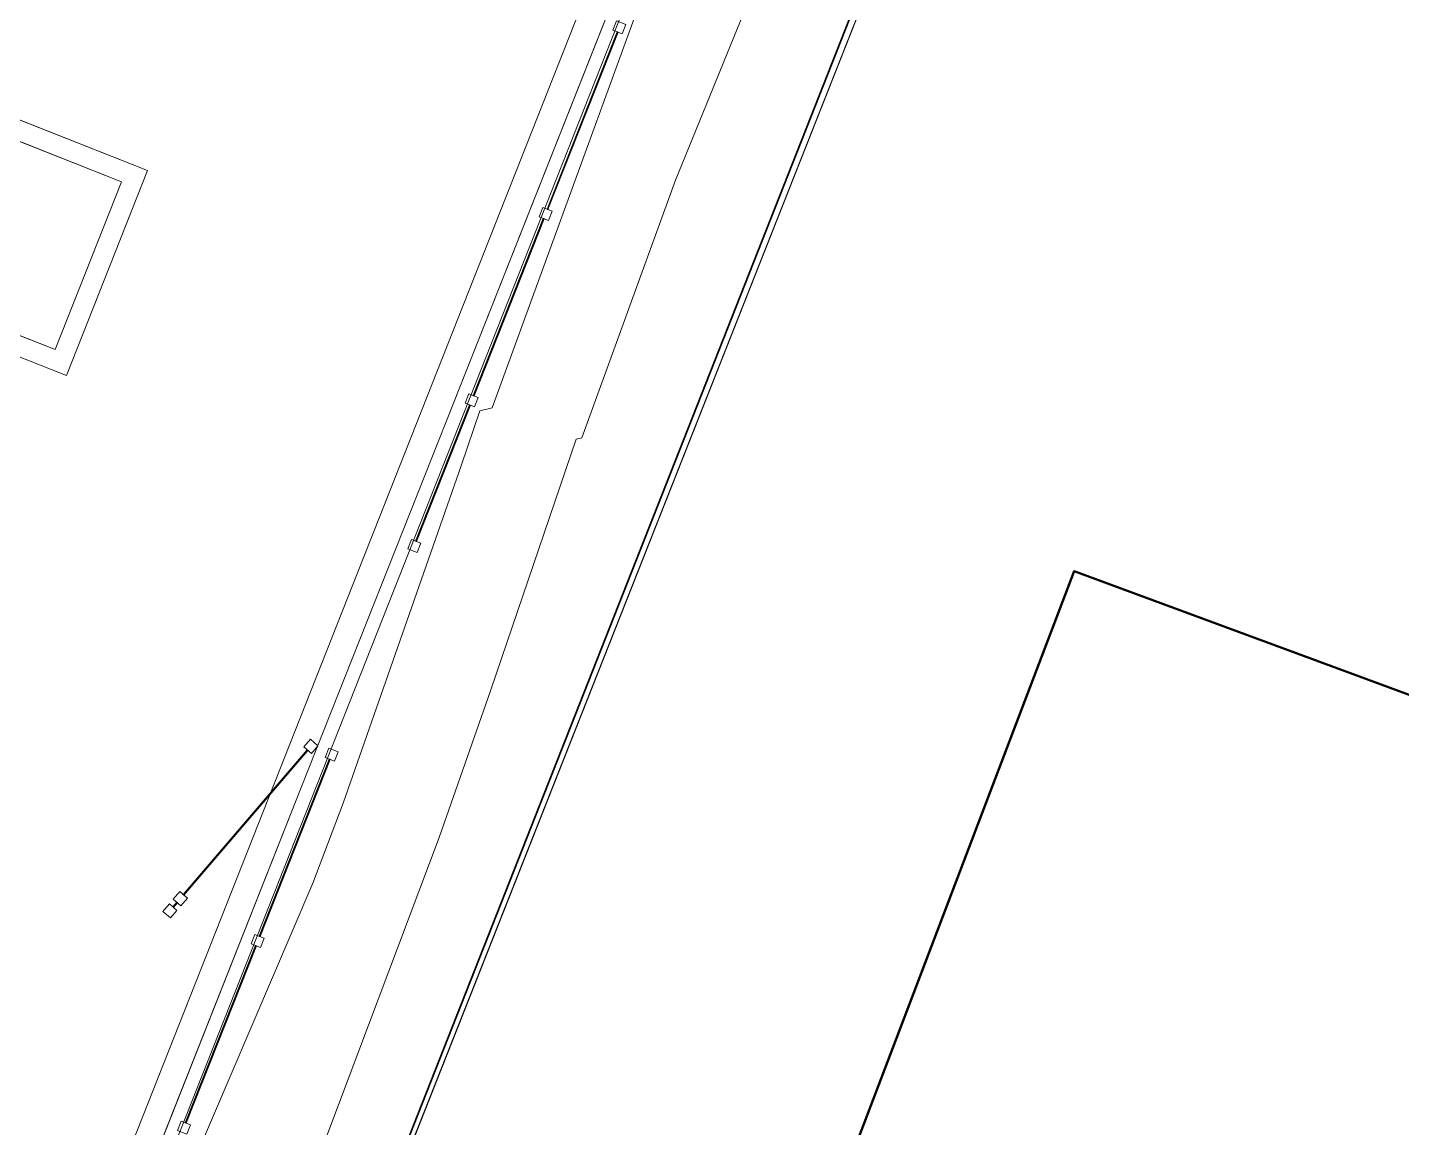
# Model space of a CAD drawing. Header units: metres. Extents: x -207 to 292, y -187 to 169.
# Drawn here: x -58.85 to -52, y -29.85 to -24.36 of the extents above; entities that cross this region are included whole.
import ezdxf

# ---------------------------------------------------------------- set-up
doc = ezdxf.new("R2010")
doc.units = ezdxf.units.M
for name, color, linetype, lineweight in [('A-GLAZ-CWMG', 7, 'Continuous', 9), ('C-TOPO', 7, 'Continuous', 9), ('C-TOPO-MINR', 7, 'Continuous', 9), ('CERCO INTERIOR', 7, 'Continuous', 9), ('edificios', 7, 'Continuous', 50), ('P-SANR-FIXT', 7, 'Continuous', 9), ('solera', 7, 'Continuous', 35)]:
    doc.layers.add(name, color=color, linetype=linetype, lineweight=lineweight)
doc.layers.add('PR10-ARQ-PL-001-Emplazamiento-C-1_dwg', color=7, linetype='Continuous', lineweight=9, true_color=0x767676)

# ---------------------------------------------------------------- blocks, each defined once
blk = doc.blocks.new('Circular Mullion - 5mm-2127248-PLANTA EMPLAZAMIENTO ACTUALIZADO')
at = {"layer": 'A-GLAZ-CWMG'}
for p, q in [((-107.6478, -45.3968), (-107.9974, -46.2801)), ((-107.6455, -45.3977), (-107.9951, -46.281)), ((-107.9951, -46.281), (-107.6455, -45.3977)), ((-107.9927, -46.2819), (-107.6432, -45.3986)), ((-107.6455, -45.3977), (-107.6478, -45.3968)), ((-107.6432, -45.3986), (-107.6455, -45.3977)), ((-107.9974, -46.2801), (-107.9951, -46.281)), ((-107.9951, -46.281), (-107.9927, -46.2819))]:
    blk.add_line(p, q, dxfattribs=at)
blk = doc.blocks.new('Circular Mullion - 5mm-2136612-PLANTA EMPLAZAMIENTO ACTUALIZADO')
at = {"layer": 'A-GLAZ-CWMG'}
for p, q in [((-56.6455, -26.2465), (-56.9142, -26.9253)), ((-56.9118, -26.9263), (-56.6432, -26.2474)), ((-56.6432, -26.2474), (-56.9118, -26.9263)), ((-56.9095, -26.9272), (-56.6409, -26.2483)), ((-56.6432, -26.2474), (-56.6455, -26.2465)), ((-56.6409, -26.2483), (-56.6432, -26.2474)), ((-56.9142, -26.9253), (-56.9118, -26.9263)), ((-56.9118, -26.9263), (-56.9095, -26.9272))]:
    blk.add_line(p, q, dxfattribs=at)
blk = doc.blocks.new('Rectangular Mullion - 50 x 50 mm-2128568-PLANTA EMPLAZAMIENTO ACTUALIZADO')
at = {"layer": 'A-GLAZ-CWMG'}
for p, q in [((0.025, 0.025), (-0.025, 0.025)), ((-0.025, 0.025), (-0.025, -0.025)), ((0.025, -0.025), (0.025, 0.025)), ((-0.025, -0.025), (0.025, -0.025))]:
    blk.add_line(p, q, dxfattribs=at)
blk = doc.blocks.new('Rectangular Mullion - 50 x 50 mm-2128569-PLANTA EMPLAZAMIENTO ACTUALIZADO')
at = {"layer": 'A-GLAZ-CWMG'}
for p, q in [((-0.025, -0.025), (-0.025, 0.025)), ((-0.025, 0.025), (0.025, 0.025)), ((0.025, 0.025), (0.025, -0.025)), ((0.025, -0.025), (-0.025, -0.025))]:
    blk.add_line(p, q, dxfattribs=at)
blk = doc.blocks.new('Quad Corner Mullion - 50x50 mm-2128572-PLANTA EMPLAZAMIENTO ACTUALIZADO')
at = {"layer": 'A-GLAZ-CWMG'}
for p, q in [((0.025, 0.025), (-0.025, 0.025)), ((-0.025, 0.025), (-0.025, -0.025)), ((0.025, -0.025), (0.025, 0.025)), ((-0.025, -0.025), (0.025, -0.025))]:
    blk.add_line(p, q, dxfattribs=at)
blk = doc.blocks.new('Quad Corner Mullion - 50x50 mm-2128573-PLANTA EMPLAZAMIENTO ACTUALIZADO')
at = {"layer": 'A-GLAZ-CWMG'}
for p, q in [((-0.025, -0.025), (-0.025, 0.025)), ((-0.025, 0.025), (0.025, 0.025)), ((0.025, 0.025), (0.025, -0.025)), ((0.025, -0.025), (-0.025, -0.025))]:
    blk.add_line(p, q, dxfattribs=at)
blk = doc.blocks.new('Quad Corner Mullion - 50x50 mm-2128574-PLANTA EMPLAZAMIENTO ACTUALIZADO')
at = {"layer": 'A-GLAZ-CWMG'}
for p, q in [((0.025, 0.025), (-0.025, 0.025)), ((-0.025, 0.025), (-0.025, -0.025)), ((0.025, -0.025), (0.025, 0.025)), ((-0.025, -0.025), (0.025, -0.025))]:
    blk.add_line(p, q, dxfattribs=at)
blk = doc.blocks.new('Quad Corner Mullion - 50x50 mm-2128575-PLANTA EMPLAZAMIENTO ACTUALIZADO')
at = {"layer": 'A-GLAZ-CWMG'}
for p, q in [((-0.025, -0.025), (-0.025, 0.025)), ((-0.025, 0.025), (0.025, 0.025)), ((0.025, 0.025), (0.025, -0.025)), ((0.025, -0.025), (-0.025, -0.025))]:
    blk.add_line(p, q, dxfattribs=at)
blk = doc.blocks.new('Circular Mullion - 5mm-2136697-PLANTA EMPLAZAMIENTO ACTUALIZADO')
at = {"layer": 'A-GLAZ-CWMG'}
for p, q in [((-58.1049, -28.726), (-58.1244, -28.7489)), ((-58.1244, -28.7489), (-58.1225, -28.7505)), ((-58.1225, -28.7505), (-58.103, -28.7277)), ((-58.103, -28.7277), (-58.1225, -28.7505)), ((-58.1225, -28.7505), (-58.1206, -28.7521)), ((-58.1206, -28.7521), (-58.1011, -28.7293)), ((-58.103, -28.7277), (-58.1049, -28.726)), ((-58.1011, -28.7293), (-58.103, -28.7277))]:
    blk.add_line(p, q, dxfattribs=at)
blk = doc.blocks.new('YADRAN_LASQUEMAS_ARQ_MO_002_TERRAZAS_rvt-1-PLANTA EMPLAZAMIENTO ACTUALIZADO')
at = {"layer": 'A-GLAZ-CWMG', "lineweight": 9, "extrusion": (0, 0, -1)}
for name, p, rotation in [('Rectangular Mullion - 50 x 50 mm-2128568-PLANTA EMPLAZAMIENTO ACTUALIZADO', (55.8981, -24.3645), 291.5900000000004), ('Rectangular Mullion - 50 x 50 mm-2128569-PLANTA EMPLAZAMIENTO ACTUALIZADO', (55.8981, -24.3645), 291.5900000000004), ('Rectangular Mullion - 50 x 50 mm-2128568-PLANTA EMPLAZAMIENTO ACTUALIZADO', (56.266, -25.2943), 291.5900000000004), ('Rectangular Mullion - 50 x 50 mm-2128569-PLANTA EMPLAZAMIENTO ACTUALIZADO', (56.266, -25.2943), 291.5900000000004), ('Rectangular Mullion - 50 x 50 mm-2128568-PLANTA EMPLAZAMIENTO ACTUALIZADO', (56.634, -26.2242), 291.5900000000004), ('Rectangular Mullion - 50 x 50 mm-2128569-PLANTA EMPLAZAMIENTO ACTUALIZADO', (56.634, -26.2242), 291.5900000000004), ('Quad Corner Mullion - 50x50 mm-2128572-PLANTA EMPLAZAMIENTO ACTUALIZADO', (56.921, -26.9495), 291.5900000000004), ('Quad Corner Mullion - 50x50 mm-2128573-PLANTA EMPLAZAMIENTO ACTUALIZADO', (56.921, -26.9495), 291.5900000000004), ('Rectangular Mullion - 50 x 50 mm-2128568-PLANTA EMPLAZAMIENTO ACTUALIZADO', (58.0867, -28.7087), 310.5900000000005), ('Rectangular Mullion - 50 x 50 mm-2128569-PLANTA EMPLAZAMIENTO ACTUALIZADO', (58.0867, -28.7087), 310.5900000000005), ('Quad Corner Mullion - 50x50 mm-2128572-PLANTA EMPLAZAMIENTO ACTUALIZADO', (58.1388, -28.7695), 310.5900000000005), ('Quad Corner Mullion - 50x50 mm-2128573-PLANTA EMPLAZAMIENTO ACTUALIZADO', (58.1388, -28.7695), 310.5900000000005), ('Rectangular Mullion - 50 x 50 mm-2128568-PLANTA EMPLAZAMIENTO ACTUALIZADO', (57.7008, -28.92), 291.5900000000004), ('Rectangular Mullion - 50 x 50 mm-2128569-PLANTA EMPLAZAMIENTO ACTUALIZADO', (57.7008, -28.92), 291.5900000000004), ('Rectangular Mullion - 50 x 50 mm-2128568-PLANTA EMPLAZAMIENTO ACTUALIZADO', (58.0688, -29.8498), 291.5900000000004), ('Rectangular Mullion - 50 x 50 mm-2128569-PLANTA EMPLAZAMIENTO ACTUALIZADO', (58.0688, -29.8498), 291.5900000000004)]:
    blk.add_blockref(name, p, dxfattribs=dict(at, rotation=rotation))
at = {"layer": 'A-GLAZ-CWMG', "lineweight": 9}
for name, p, rotation in [('Circular Mullion - 5mm-2127248-PLANTA EMPLAZAMIENTO ACTUALIZADO', (-163.9023, -70.6687), 180), ('Circular Mullion - 5mm-2127248-PLANTA EMPLAZAMIENTO ACTUALIZADO', (-163.9023, -70.6687), 180), ('Circular Mullion - 5mm-2127248-PLANTA EMPLAZAMIENTO ACTUALIZADO', (-163.9023, -70.6687), 180), ('Circular Mullion - 5mm-2127248-PLANTA EMPLAZAMIENTO ACTUALIZADO', (-163.9023, -70.6687), 180), ('Circular Mullion - 5mm-2127248-PLANTA EMPLAZAMIENTO ACTUALIZADO', (-164.2703, -71.5986), 180), ('Circular Mullion - 5mm-2127248-PLANTA EMPLAZAMIENTO ACTUALIZADO', (-164.2703, -71.5986), 180), ('Circular Mullion - 5mm-2127248-PLANTA EMPLAZAMIENTO ACTUALIZADO', (-164.2703, -71.5986), 180), ('Circular Mullion - 5mm-2127248-PLANTA EMPLAZAMIENTO ACTUALIZADO', (-164.2703, -71.5986), 180), ('Circular Mullion - 5mm-2127248-PLANTA EMPLAZAMIENTO ACTUALIZADO', (-174.6313, -36.5681), 160.9999999999994), ('Circular Mullion - 5mm-2127248-PLANTA EMPLAZAMIENTO ACTUALIZADO', (-174.6313, -36.5681), 160.9999999999994), ('Circular Mullion - 5mm-2127248-PLANTA EMPLAZAMIENTO ACTUALIZADO', (-174.6313, -36.5681), 160.9999999999994), ('Circular Mullion - 5mm-2127248-PLANTA EMPLAZAMIENTO ACTUALIZADO', (-174.6313, -36.5681), 160.9999999999994), ('Quad Corner Mullion - 50x50 mm-2128574-PLANTA EMPLAZAMIENTO ACTUALIZADO', (-57.436, -27.9493), 49.40999999999945), ('Quad Corner Mullion - 50x50 mm-2128575-PLANTA EMPLAZAMIENTO ACTUALIZADO', (-57.436, -27.9493), 49.40999999999945), ('Quad Corner Mullion - 50x50 mm-2128574-PLANTA EMPLAZAMIENTO ACTUALIZADO', (-57.3328, -27.9901), 68.40999999999956), ('Quad Corner Mullion - 50x50 mm-2128575-PLANTA EMPLAZAMIENTO ACTUALIZADO', (-57.3328, -27.9901), 68.40999999999956), ('Circular Mullion - 5mm-2127248-PLANTA EMPLAZAMIENTO ACTUALIZADO', (-165.3371, -74.2944), 180), ('Circular Mullion - 5mm-2127248-PLANTA EMPLAZAMIENTO ACTUALIZADO', (-165.3371, -74.2944), 180), ('Circular Mullion - 5mm-2127248-PLANTA EMPLAZAMIENTO ACTUALIZADO', (-165.3371, -74.2944), 180), ('Circular Mullion - 5mm-2127248-PLANTA EMPLAZAMIENTO ACTUALIZADO', (-165.3371, -74.2944), 180), ('Circular Mullion - 5mm-2127248-PLANTA EMPLAZAMIENTO ACTUALIZADO', (-165.7051, -75.2242), 180), ('Circular Mullion - 5mm-2127248-PLANTA EMPLAZAMIENTO ACTUALIZADO', (-165.7051, -75.2242), 180), ('Circular Mullion - 5mm-2127248-PLANTA EMPLAZAMIENTO ACTUALIZADO', (-165.7051, -75.2242), 180), ('Circular Mullion - 5mm-2127248-PLANTA EMPLAZAMIENTO ACTUALIZADO', (-165.7051, -75.2242), 180)]:
    blk.add_blockref(name, p, dxfattribs=dict(at, rotation=rotation))
for name in ['Circular Mullion - 5mm-2136612-PLANTA EMPLAZAMIENTO ACTUALIZADO', 'Circular Mullion - 5mm-2136612-PLANTA EMPLAZAMIENTO ACTUALIZADO', 'Circular Mullion - 5mm-2136612-PLANTA EMPLAZAMIENTO ACTUALIZADO', 'Circular Mullion - 5mm-2136612-PLANTA EMPLAZAMIENTO ACTUALIZADO', 'Circular Mullion - 5mm-2136697-PLANTA EMPLAZAMIENTO ACTUALIZADO', 'Circular Mullion - 5mm-2136697-PLANTA EMPLAZAMIENTO ACTUALIZADO', 'Circular Mullion - 5mm-2136697-PLANTA EMPLAZAMIENTO ACTUALIZADO', 'Circular Mullion - 5mm-2136697-PLANTA EMPLAZAMIENTO ACTUALIZADO']:
    blk.add_blockref(name, (0, 0), dxfattribs=at)
blk = doc.blocks.new('PR10-ARQ-PL-001-Emplazamiento-C-1_dwg_M_Camara Rectangular - 1_10 x 1_10 x 1_00 x 0_01-358381-PLANTA EMPLAZAMIENTO-674644-PLANTA EMPLAZAMIENTO ACTUALIZADO')
at = {"layer": 'P-SANR-FIXT', "flags": 128}
for points in [[(0.55, 0.55), (-0.55, 0.55), (-0.55, -0.55), (0.55, -0.55), (0.55, 0.55), (0.55, -0.55), (-0.55, -0.55), (-0.55, 0.55)], [(0.45, 0.45), (-0.45, 0.45), (-0.45, -0.45), (0.45, -0.45), (0.45, 0.45), (0.45, -0.45), (-0.45, -0.45), (-0.45, 0.45)]]:
    blk.add_lwpolyline(points, close=True, dxfattribs=at)
blk = doc.blocks.new('PR10-ARQ-PL-001-Emplazamiento-C-1_dwg-674643-PLANTA EMPLAZAMIENTO ACTUALIZADO')
at = {"layer": 'C-TOPO', "flags": 128}
for points in [[(-69.7739, -62.4828), (-54.4726, -23.6109), (-53.6114, -21.4232), (-49.4354, -10.8143), (-49.4007, -10.7264), (-49.3306, -10.5481), (-49.2876, -10.4389), (-49.1756, -10.1544), (-49.1238, -10.0228), (-49.0517, -9.8396), (-49.0173, -9.7523), (-48.9517, -9.5855), (-48.8836, -9.4127), (-47.3494, -5.5151)], [(-69.7739, -62.4828), (-54.4726, -23.6109), (-53.6114, -21.4232), (-49.4354, -10.8143), (-49.4007, -10.7264), (-49.3306, -10.5481), (-49.2876, -10.4389), (-49.1756, -10.1544), (-49.1238, -10.0228), (-49.0517, -9.8396), (-49.0173, -9.7523), (-48.9517, -9.5855), (-48.8836, -9.4127), (-47.3494, -5.5151)], [(-72.4963, -65.73), (-70.1118, -62.965), (-69.1826, -60.839), (-63.6918, -47.004), (-60.8883, -39.938), (-50.0873, -12.602), (-46.44, -3.287), (-41.4612, 9.619), (-41.2349, 10.888), (-41.4753, 13.094), (-42.085, 14.749), (-43.2795, 16.487), (-45.8128, 18.344)], [(-48.0491, -4.3106), (-49.3315, -7.5516), (-49.8928, -8.9701), (-51.3566, -12.6694), (-51.4854, -12.995), (-52.9452, -16.6844), (-54.0148, -19.3874), (-55.238, -22.4789), (-55.3429, -22.7439), (-55.4568, -23.0316), (-56.7255, -26.2382), (-57.4804, -28.1459), (-58.4897, -30.6967)], [(-58.4897, -30.6967), (-57.4804, -28.1459), (-56.7255, -26.2382), (-55.4568, -23.0316), (-55.3429, -22.7439), (-55.238, -22.4789), (-54.0148, -19.3874), (-52.9452, -16.6844), (-51.4854, -12.995), (-51.3566, -12.6694), (-49.8928, -8.9701), (-49.3315, -7.5516), (-48.0491, -4.3106)]]:
    blk.add_lwpolyline(points, dxfattribs=at)
at = {"layer": 'C-TOPO-MINR', "color": 9, "true_color": 0xc0c0c0, "flags": 128}
for points in [[(-52.0869, -16.5227), (-52.9193, -18.5216), (-53.3657, -19.5556), (-53.3518, -19.6337), (-53.8783, -20.818), (-54.7243, -22.9278), (-54.7367, -23.0763), (-54.8157, -23.1565), (-55.6182, -25.1259), (-56.0863, -26.4109), (-56.1142, -26.4179), (-56.5397, -27.667), (-56.797, -28.4028), (-57.3995, -30.0065)], [(-58.3239, -30.7309), (-57.4255, -28.6313), (-57.2759, -28.233), (-56.6856, -26.5448), (-56.5943, -26.2767), (-56.5319, -26.2611), (-55.4839, -23.3845), (-55.3487, -23.0527), (-55.177, -22.8784), (-55.1502, -22.5556), (-55.0055, -22.1948), (-53.8493, -19.5939), (-53.8798, -19.4224), (-52.8996, -17.1516)]]:
    blk.add_lwpolyline(points, dxfattribs=at)
at = {"layer": 'CERCO INTERIOR'}
blk.add_line((-44.0361, 6.2663), (-70.6086, -61.035), dxfattribs=at)
at = {"layer": 'CERCO INTERIOR', "flags": 128}
blk.add_lwpolyline([(-43.8501, 6.1928), (-70.4226, -61.1085), (-71.6346, -63.4676), (-73.5279, -65.1069), (-75.9792, -65.979), (-78.5661, -65.7792), (-105.4009, -55.1206), (-107.4035, -53.5117), (-108.6118, -51.2683), (-108.7585, -48.6564), (-108.2451, -46.181), (-80.7154, 23.3595), (-79.5768, 25.6151), (-77.8364, 27.1497), (-75.5964, 28.0668), (-72.9859, 27.9815), (-46.0119, 17.335), (-43.9968, 15.6817), (-42.7375, 13.6508), (-42.3385, 11.1388), (-42.9762, 8.6573)], close=True, dxfattribs=at)
at = {"layer": 'edificios', "flags": 128}
blk.add_lwpolyline([(-52.1795, -31.2745), (-50.9591, -28.063), (-53.6326, -27.0757), (-54.853, -30.2872)], close=True, dxfattribs=at)
at = {"layer": 'solera'}
blk.add_line((-41.3546, 9.7142), (-69.7739, -62.4828), dxfattribs=at)
at = {"rotation": 68.4218004970999}
blk.add_blockref('PR10-ARQ-PL-001-Emplazamiento-C-1_dwg_M_Camara Rectangular - 1_10 x 1_10 x 1_00 x 0_01-358381-PLANTA EMPLAZAMIENTO-674644-PLANTA EMPLAZAMIENTO ACTUALIZADO', (-58.9639, -25.3867), dxfattribs=at)
blk = doc.blocks.new('M_Camara Rectangular - 1_10 x 1_10 x 1_00 x 0_01-358381-PLANTA EMPLAZAMIENTO ACTUALIZADO')
at = {"layer": 'P-SANR-FIXT'}
for p, q in [((0.55, 0.55), (-0.55, 0.55)), ((-0.55, 0.55), (-0.55, -0.55)), ((-0.55, -0.55), (-0.55, 0.55)), ((-0.55, 0.55), (0.55, 0.55)), ((0.55, -0.55), (0.55, 0.55)), ((0.55, 0.55), (0.55, -0.55)), ((0.45, 0.45), (-0.45, 0.45)), ((-0.45, 0.45), (-0.45, -0.45)), ((-0.45, -0.45), (-0.45, 0.45)), ((-0.45, 0.45), (0.45, 0.45)), ((0.45, -0.45), (0.45, 0.45)), ((0.45, 0.45), (0.45, -0.45)), ((-0.45, -0.45), (0.45, -0.45)), ((0.45, -0.45), (-0.45, -0.45)), ((-0.55, -0.55), (0.55, -0.55)), ((0.55, -0.55), (-0.55, -0.55))]:
    blk.add_line(p, q, dxfattribs=at)

msp = doc.modelspace()

# ---------------------------------------------------------------- linework, layer by layer
at = {"layer": 'C-TOPO'}
for p, q in [((-60.8883, -39.938), (-50.0873, -12.602)), ((-55.4568, -23.0316), (-56.7255, -26.2382)), ((-56.7255, -26.2382), (-55.4568, -23.0316)), ((-69.7739, -62.4828), (-54.4726, -23.6109)), ((-54.4726, -23.6109), (-69.7739, -62.4828)), ((-56.7255, -26.2382), (-57.4804, -28.1459)), ((-57.4804, -28.1459), (-56.7255, -26.2382)), ((-57.4804, -28.1459), (-58.4897, -30.6967)), ((-58.4897, -30.6967), (-57.4804, -28.1459))]:
    msp.add_line(p, q, dxfattribs=at)
at = {"layer": 'C-TOPO-MINR', "color": 9, "true_color": 0xc0c0c0, "flags": 128}
for points in [[(-57.3995, -30.0065), (-56.797, -28.4028), (-56.5397, -27.667), (-56.1142, -26.4179), (-56.0863, -26.4109), (-55.6182, -25.1259), (-54.8157, -23.1565), (-54.7367, -23.0763), (-54.7243, -22.9278), (-53.8783, -20.818), (-53.3518, -19.6337), (-53.3657, -19.5556), (-52.9193, -18.5216), (-52.0869, -16.5227), (-52.1047, -16.5115), (-51.5752, -15.3491), (-50.5602, -12.7349), (-50.5214, -12.7049), (-50.5172, -12.6248), (-49.9943, -11.1769), (-49.0749, -8.8171), (-49.0873, -8.766), (-49.3631, -7.6314)], [(-58.3239, -30.7309), (-57.4255, -28.6313), (-57.2759, -28.233), (-56.6856, -26.5448), (-56.5943, -26.2767), (-56.5319, -26.2611), (-55.4839, -23.3845), (-55.3487, -23.0527), (-55.177, -22.8784), (-55.1502, -22.5556), (-55.0055, -22.1948), (-53.8493, -19.5939), (-53.8798, -19.4224), (-52.8996, -17.1516), (-52.6981, -16.6676), (-52.739, -16.6419), (-51.5227, -13.9717), (-51.1016, -12.8871), (-51.0183, -12.8227), (-51.0093, -12.6509), (-49.8878, -9.5455), (-49.6895, -9.0366), (-49.7166, -8.9254), (-49.7769, -8.6772)]]:
    msp.add_lwpolyline(points, dxfattribs=at)

# ---------------------------------------------------------------- block references
at = {"lineweight": 5}
msp.add_blockref('YADRAN_LASQUEMAS_ARQ_MO_002_TERRAZAS_rvt-1-PLANTA EMPLAZAMIENTO ACTUALIZADO', (0, 0), dxfattribs=at)
at = {"layer": 'P-SANR-FIXT', "rotation": 68.4218004970999}
msp.add_blockref('M_Camara Rectangular - 1_10 x 1_10 x 1_00 x 0_01-358381-PLANTA EMPLAZAMIENTO ACTUALIZADO', (-58.9639, -25.3867), dxfattribs=at)
at = {"layer": 'PR10-ARQ-PL-001-Emplazamiento-C-1_dwg', "color": 7}
msp.add_blockref('PR10-ARQ-PL-001-Emplazamiento-C-1_dwg-674643-PLANTA EMPLAZAMIENTO ACTUALIZADO', (0, 0), dxfattribs=at)

doc.saveas('drawing.dxf')
